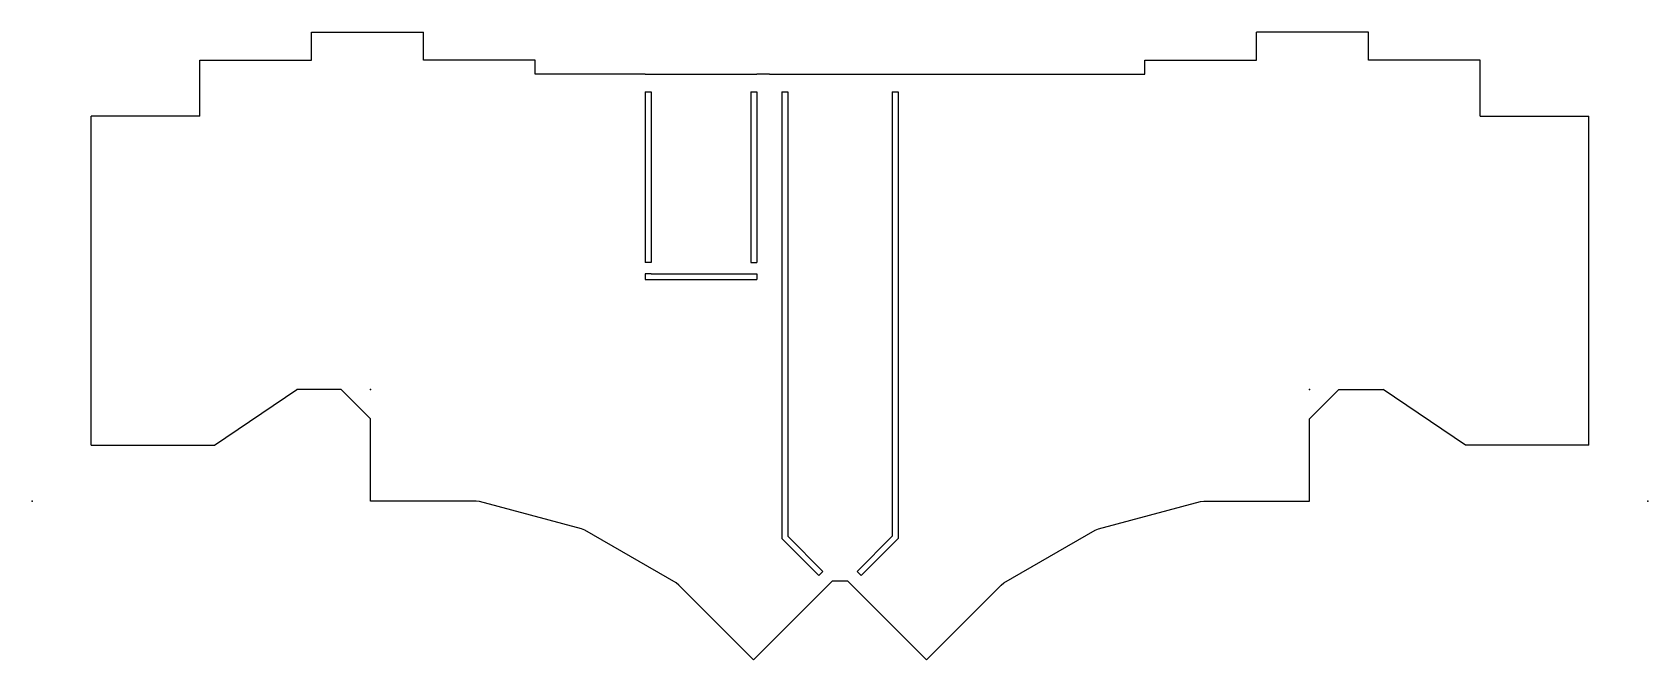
# Model space of a CAD drawing. Header units: millimetres. Extents: x 10 to 285, y 1 to 108.
import ezdxf

# ---------------------------------------------------------------- set-up
doc = ezdxf.new("R2010")
doc.units = ezdxf.units.MM
doc.header["$PDSIZE"] = -1

msp = doc.modelspace()

# ---------------------------------------------------------------- linework, layer by layer
at = {"color": 7, "linetype": 'Continuous'}
for p, q in [((57.24, 103.1), (57.24, 107.86)), ((57.24, 107.86), (76.29, 107.86)), ((76.29, 103.1), (76.29, 107.86)), ((237.28, 107.86), (218.23, 107.86)), ((218.23, 103.1), (218.23, 107.86)), ((237.28, 103.1), (237.28, 107.86)), ((38.19, 93.57), (38.19, 103.1)), ((38.19, 103.1), (57.24, 103.1)), ((95.34, 103.1), (76.29, 103.1)), ((95.34, 100.72), (95.34, 103.1)), ((199.18, 103.1), (218.23, 103.1)), ((199.18, 100.72), (199.18, 103.1)), ((256.33, 103.1), (237.28, 103.1)), ((256.33, 93.57), (256.33, 103.1)), ((114.07, 100.72), (95.34, 100.72)), ((114.07, 100.72), (114.07, 100.72)), ((114.07, 100.72), (133.07, 100.72)), ((133.07, 100.72), (133.07, 100.72)), ((135.26, 100.72), (133.07, 100.72)), ((135.26, 100.72), (136.26, 100.72)), ((136.26, 100.72), (158.26, 100.72)), ((158.26, 100.72), (159.26, 100.72)), ((159.26, 100.72), (199.18, 100.72)), ((114.07, 97.73), (115.07, 97.73)), ((114.07, 97.73), (114.07, 68.6)), ((115.07, 97.73), (115.07, 68.6)), ((132.07, 97.73), (133.07, 97.73)), ((132.07, 97.73), (132.07, 68.6)), ((133.07, 97.73), (133.07, 68.6)), ((137.35, 97.73), (138.35, 97.73)), ((137.35, 97.73), (137.35, 21.56)), ((138.35, 97.73), (138.35, 21.98)), ((156.17, 97.73), (157.17, 97.73)), ((156.17, 97.73), (156.17, 21.98)), ((157.17, 97.73), (157.17, 21.56)), ((19.67, 37.47), (19.67, 93.57)), ((38.19, 93.57), (19.67, 93.57)), ((256.33, 93.57), (274.85, 93.57)), ((274.85, 37.47), (274.85, 93.57)), ((115.07, 68.6), (114.07, 68.6)), ((115.07, 66.72), (114.07, 66.72)), ((114.07, 66.72), (114.07, 65.72)), ((115.07, 66.72), (132.07, 66.72)), ((132.07, 68.6), (133.07, 68.6)), ((132.07, 66.72), (133.07, 66.72)), ((133.07, 66.72), (133.07, 65.72)), ((114.07, 65.72), (133.07, 65.72)), ((40.72, 37.47), (54.72, 47)), ((62.29, 47), (54.72, 47)), ((67.29, 42), (62.29, 47)), ((227.22, 42), (232.22, 47)), ((232.22, 47), (239.8, 47)), ((253.8, 37.47), (239.8, 47)), ((67.29, 27.95), (67.29, 42)), ((227.22, 27.95), (227.22, 42)), ((19.67, 37.47), (40.72, 37.47)), ((274.85, 37.47), (253.8, 37.47)), ((85.29, 27.95), (67.29, 27.95)), ((85.86, 27.88), (85.29, 27.95)), ((103.24, 23.22), (85.86, 27.88)), ((191.28, 23.22), (208.66, 27.88)), ((208.66, 27.88), (209.23, 27.95)), ((209.23, 27.95), (227.22, 27.95)), ((103.77, 23), (103.24, 23.22)), ((119.36, 14), (103.77, 23)), ((175.16, 14), (190.75, 23)), ((190.75, 23), (191.28, 23.22)), ((143.64, 15.27), (137.35, 21.56)), ((144.35, 15.98), (138.35, 21.98)), ((150.17, 15.98), (156.17, 21.98)), ((150.88, 15.27), (157.17, 21.56)), ((119.8, 13.65), (119.36, 14)), ((145.97, 14.36), (132.53, 0.93)), ((143.64, 15.27), (144.35, 15.98)), ((145.97, 14.36), (148.55, 14.36)), ((148.55, 14.36), (161.99, 0.93)), ((150.17, 15.98), (150.88, 15.27)), ((174.72, 13.65), (175.16, 14)), ((132.53, 0.93), (119.8, 13.65)), ((161.99, 0.93), (174.72, 13.65))]:
    msp.add_line(p, q, dxfattribs=at)
for p in [(67.29, 47), (227.22, 47), (9.67, 27.95), (284.85, 27.95)]:
    msp.add_point(p, dxfattribs=at)

doc.saveas('drawing.dxf')
